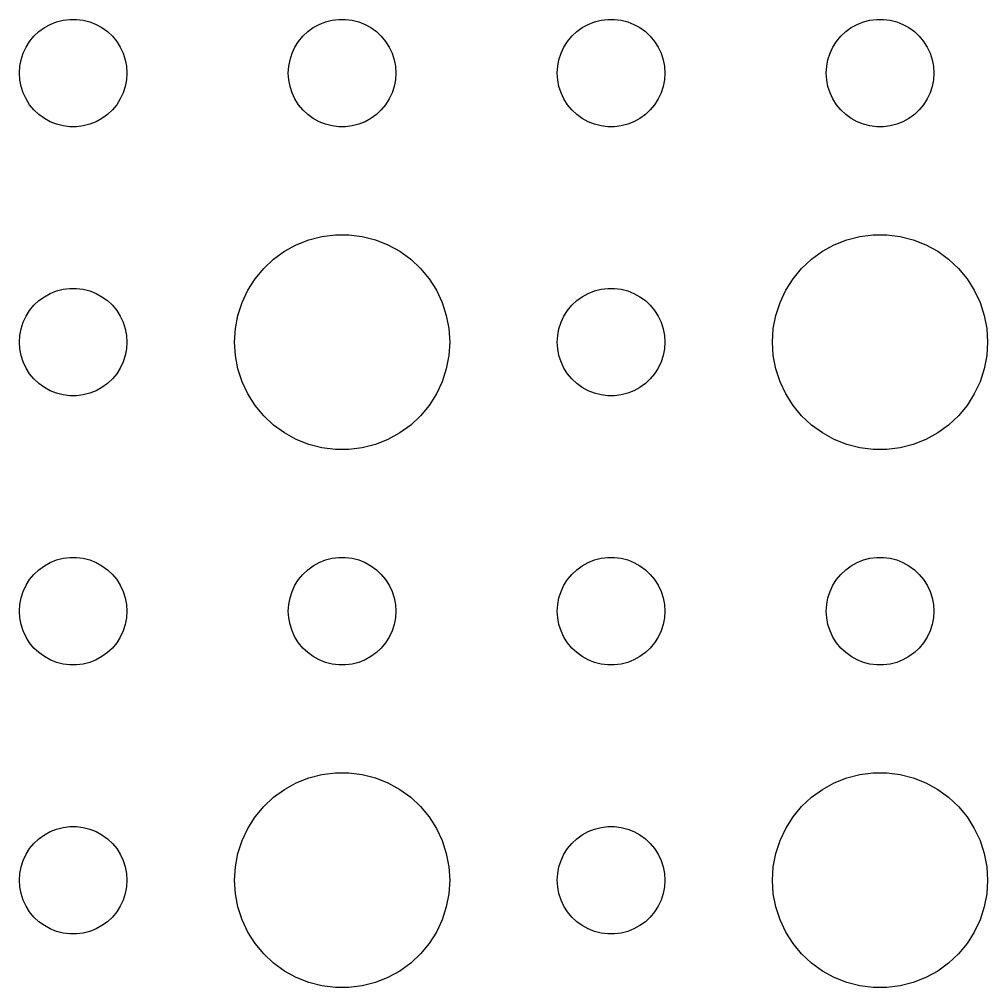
# Model space of a CAD drawing. Header units: metres. Extents: x -112 to 112, y -112 to 112.
# Drawn here: x 51 to 78, y -17.99 to 9 of the extents above; entities that cross this region are included whole.
import ezdxf

# ---------------------------------------------------------------- set-up
doc = ezdxf.new("R2010")
doc.units = ezdxf.units.M

msp = doc.modelspace()

# ---------------------------------------------------------------- linework, layer by layer
for p, q in [((51.8613, 8.85724), (52.0365, 8.92657)), ((52.0365, 8.92657), (52.2189, 8.97342)), ((52.2189, 8.97342), (52.4058, 8.99704)), ((52.4058, 8.99704), (52.5942, 8.99704)), ((52.5942, 8.99704), (52.7811, 8.97342)), ((52.7811, 8.97342), (52.9635, 8.92657)), ((52.9635, 8.92657), (53.1387, 8.85724)), ((59.3613, 8.85724), (59.5365, 8.92657)), ((59.5365, 8.92657), (59.7189, 8.97342)), ((59.7189, 8.97342), (59.9058, 8.99704)), ((59.9058, 8.99704), (60.0942, 8.99704)), ((60.0942, 8.99704), (60.2811, 8.97342)), ((60.2811, 8.97342), (60.4635, 8.92657)), ((60.4635, 8.92657), (60.6387, 8.85724)), ((66.8613, 8.85724), (67.0365, 8.92657)), ((67.0365, 8.92657), (67.2189, 8.97342)), ((67.2189, 8.97342), (67.4058, 8.99704)), ((67.4058, 8.99704), (67.5942, 8.99704)), ((67.5942, 8.99704), (67.7811, 8.97342)), ((67.7811, 8.97342), (67.9635, 8.92657)), ((67.9635, 8.92657), (68.1387, 8.85724)), ((74.3613, 8.85724), (74.5365, 8.92657)), ((74.5365, 8.92657), (74.7189, 8.97342)), ((74.7189, 8.97342), (74.9058, 8.99704)), ((74.9058, 8.99704), (75.0942, 8.99704)), ((75.0942, 8.99704), (75.2811, 8.97342)), ((75.2811, 8.97342), (75.4635, 8.92657)), ((75.4635, 8.92657), (75.6387, 8.85724)), ((51.4065, 8.52681), (51.5439, 8.65576)), ((51.5439, 8.65576), (51.6963, 8.76648)), ((51.6963, 8.76648), (51.8613, 8.85724)), ((53.1387, 8.85724), (53.3037, 8.76648)), ((53.3037, 8.76648), (53.4561, 8.65576)), ((53.4561, 8.65576), (53.5934, 8.52681)), ((58.9065, 8.52681), (59.0439, 8.65576)), ((59.0439, 8.65576), (59.1963, 8.76648)), ((59.1963, 8.76648), (59.3613, 8.85724)), ((60.6387, 8.85724), (60.8037, 8.76648)), ((60.8037, 8.76648), (60.9561, 8.65576)), ((60.9561, 8.65576), (61.0934, 8.52681)), ((66.4065, 8.52681), (66.5439, 8.65576)), ((66.5439, 8.65576), (66.6963, 8.76648)), ((66.6963, 8.76648), (66.8613, 8.85724)), ((68.1387, 8.85724), (68.3037, 8.76648)), ((68.3037, 8.76648), (68.4561, 8.65576)), ((68.4561, 8.65576), (68.5934, 8.52681)), ((73.9065, 8.52681), (74.0439, 8.65576)), ((74.0439, 8.65576), (74.1963, 8.76648)), ((74.1963, 8.76648), (74.3613, 8.85724)), ((75.6387, 8.85724), (75.8037, 8.76648)), ((75.8037, 8.76648), (75.9561, 8.65576)), ((75.9561, 8.65576), (76.0934, 8.52681)), ((51.1855, 8.22263), (51.2865, 8.38167)), ((51.2865, 8.38167), (51.4065, 8.52681)), ((53.5934, 8.52681), (53.7135, 8.38167)), ((53.7135, 8.38167), (53.8145, 8.22263)), ((58.6855, 8.22263), (58.7865, 8.38167)), ((58.7865, 8.38167), (58.9065, 8.52681)), ((61.0934, 8.52681), (61.2135, 8.38167)), ((61.2135, 8.38167), (61.3145, 8.22263)), ((66.1855, 8.22263), (66.2865, 8.38167)), ((66.2865, 8.38167), (66.4065, 8.52681)), ((68.5934, 8.52681), (68.7135, 8.38167)), ((68.7135, 8.38167), (68.8145, 8.22263)), ((73.6855, 8.22263), (73.7865, 8.38167)), ((73.7865, 8.38167), (73.9065, 8.52681)), ((76.0934, 8.52681), (76.2135, 8.38167)), ((76.2135, 8.38167), (76.3145, 8.22263)), ((51.1053, 8.05219), (51.1855, 8.22263)), ((53.8145, 8.22263), (53.8947, 8.05219)), ((58.6053, 8.05219), (58.6855, 8.22263)), ((61.3145, 8.22263), (61.3947, 8.05219)), ((66.1053, 8.05219), (66.1855, 8.22263)), ((68.8145, 8.22263), (68.8947, 8.05219)), ((73.6053, 8.05219), (73.6855, 8.22263)), ((76.3145, 8.22263), (76.3947, 8.05219)), ((51.0118, 7.68799), (51.0471, 7.87303)), ((51.0471, 7.87303), (51.1053, 8.05219)), ((53.8947, 8.05219), (53.9529, 7.87303)), ((53.9529, 7.87303), (53.9882, 7.68799)), ((58.5118, 7.68799), (58.5471, 7.87303)), ((58.5471, 7.87303), (58.6053, 8.05219)), ((61.3947, 8.05219), (61.4529, 7.87303)), ((61.4529, 7.87303), (61.4882, 7.68799)), ((66.0118, 7.68799), (66.0471, 7.87303)), ((66.0471, 7.87303), (66.1053, 8.05219)), ((68.8947, 8.05219), (68.9529, 7.87303)), ((68.9529, 7.87303), (68.9882, 7.68799)), ((73.5118, 7.68799), (73.5471, 7.87303)), ((73.5471, 7.87303), (73.6053, 8.05219)), ((76.3947, 8.05219), (76.4529, 7.87303)), ((76.4529, 7.87303), (76.4882, 7.68799)), ((51, 7.5), (51.0118, 7.68799)), ((53.9882, 7.68799), (54, 7.5)), ((58.5, 7.5), (58.5118, 7.68799)), ((61.4882, 7.68799), (61.5, 7.5)), ((66, 7.5), (66.0118, 7.68799)), ((68.9882, 7.68799), (69, 7.5)), ((73.5, 7.5), (73.5118, 7.68799)), ((76.4882, 7.68799), (76.5, 7.5)), ((51.0118, 7.312), (51, 7.5)), ((51.0471, 7.12695), (51.0118, 7.312)), ((53.9882, 7.312), (53.9529, 7.12695)), ((54, 7.5), (53.9882, 7.312)), ((58.5118, 7.312), (58.5, 7.5)), ((58.5471, 7.12695), (58.5118, 7.312)), ((61.4882, 7.312), (61.4529, 7.12695)), ((61.5, 7.5), (61.4882, 7.312)), ((66.0118, 7.312), (66, 7.5)), ((66.0471, 7.12695), (66.0118, 7.312)), ((68.9882, 7.312), (68.9529, 7.12695)), ((69, 7.5), (68.9882, 7.312)), ((73.5118, 7.312), (73.5, 7.5)), ((73.5471, 7.12695), (73.5118, 7.312)), ((76.4882, 7.312), (76.4529, 7.12695)), ((76.5, 7.5), (76.4882, 7.312)), ((51.1053, 6.9478), (51.0471, 7.12695)), ((53.9529, 7.12695), (53.8947, 6.9478)), ((58.6053, 6.9478), (58.5471, 7.12695)), ((61.4529, 7.12695), (61.3947, 6.9478)), ((66.1053, 6.9478), (66.0471, 7.12695)), ((68.9529, 7.12695), (68.8947, 6.9478)), ((73.6053, 6.9478), (73.5471, 7.12695)), ((76.4529, 7.12695), (76.3947, 6.9478)), ((51.1855, 6.77736), (51.1053, 6.9478)), ((51.2865, 6.61832), (51.1855, 6.77736)), ((53.8145, 6.77736), (53.7135, 6.61832)), ((53.8947, 6.9478), (53.8145, 6.77736)), ((58.6855, 6.77736), (58.6053, 6.9478)), ((58.7865, 6.61832), (58.6855, 6.77736)), ((61.3145, 6.77736), (61.2135, 6.61832)), ((61.3947, 6.9478), (61.3145, 6.77736)), ((66.1855, 6.77736), (66.1053, 6.9478)), ((66.2865, 6.61832), (66.1855, 6.77736)), ((68.8145, 6.77736), (68.7135, 6.61832)), ((68.8947, 6.9478), (68.8145, 6.77736)), ((73.6855, 6.77736), (73.6053, 6.9478)), ((73.7865, 6.61832), (73.6855, 6.77736)), ((76.3145, 6.77736), (76.2135, 6.61832)), ((76.3947, 6.9478), (76.3145, 6.77736)), ((51.4065, 6.47318), (51.2865, 6.61832)), ((53.7135, 6.61832), (53.5934, 6.47318)), ((58.9065, 6.47318), (58.7865, 6.61832)), ((61.2135, 6.61832), (61.0934, 6.47318)), ((66.4065, 6.47318), (66.2865, 6.61832)), ((68.7135, 6.61832), (68.5934, 6.47318)), ((73.9065, 6.47318), (73.7865, 6.61832)), ((76.2135, 6.61832), (76.0934, 6.47318)), ((51.5439, 6.34422), (51.4065, 6.47318)), ((51.6963, 6.23351), (51.5439, 6.34422)), ((51.8613, 6.14275), (51.6963, 6.23351)), ((53.3037, 6.23351), (53.1387, 6.14275)), ((53.4561, 6.34422), (53.3037, 6.23351)), ((53.5934, 6.47318), (53.4561, 6.34422)), ((59.0439, 6.34422), (58.9065, 6.47318)), ((59.1963, 6.23351), (59.0439, 6.34422)), ((59.3613, 6.14275), (59.1963, 6.23351)), ((60.8037, 6.23351), (60.6387, 6.14275)), ((60.9561, 6.34422), (60.8037, 6.23351)), ((61.0934, 6.47318), (60.9561, 6.34422)), ((66.5439, 6.34422), (66.4065, 6.47318)), ((66.6963, 6.23351), (66.5439, 6.34422)), ((66.8613, 6.14275), (66.6963, 6.23351)), ((68.3037, 6.23351), (68.1387, 6.14275)), ((68.4561, 6.34422), (68.3037, 6.23351)), ((68.5934, 6.47318), (68.4561, 6.34422)), ((74.0439, 6.34422), (73.9065, 6.47318)), ((74.1963, 6.23351), (74.0439, 6.34422)), ((74.3613, 6.14275), (74.1963, 6.23351)), ((75.8037, 6.23351), (75.6387, 6.14275)), ((75.9561, 6.34422), (75.8037, 6.23351)), ((76.0934, 6.47318), (75.9561, 6.34422)), ((52.0365, 6.07341), (51.8613, 6.14275)), ((52.2189, 6.02657), (52.0365, 6.07341)), ((52.4058, 6.00294), (52.2189, 6.02657)), ((52.5942, 6.00294), (52.4058, 6.00294)), ((52.7811, 6.02657), (52.5942, 6.00294)), ((52.9635, 6.07341), (52.7811, 6.02657)), ((53.1387, 6.14275), (52.9635, 6.07341)), ((59.5365, 6.07341), (59.3613, 6.14275)), ((59.7189, 6.02657), (59.5365, 6.07341)), ((59.9058, 6.00294), (59.7189, 6.02657)), ((60.0942, 6.00294), (59.9058, 6.00294)), ((60.2811, 6.02657), (60.0942, 6.00294)), ((60.4635, 6.07341), (60.2811, 6.02657)), ((60.6387, 6.14275), (60.4635, 6.07341)), ((67.0365, 6.07341), (66.8613, 6.14275)), ((67.2189, 6.02657), (67.0365, 6.07341)), ((67.4058, 6.00294), (67.2189, 6.02657)), ((67.5942, 6.00294), (67.4058, 6.00294)), ((67.7811, 6.02657), (67.5942, 6.00294)), ((67.9635, 6.07341), (67.7811, 6.02657)), ((68.1387, 6.14275), (67.9635, 6.07341)), ((74.5365, 6.07341), (74.3613, 6.14275)), ((74.7189, 6.02657), (74.5365, 6.07341)), ((74.9058, 6.00294), (74.7189, 6.02657)), ((75.0942, 6.00294), (74.9058, 6.00294)), ((75.2811, 6.02657), (75.0942, 6.00294)), ((75.4635, 6.07341), (75.2811, 6.02657)), ((75.6387, 6.14275), (75.4635, 6.07341)), ((59.4379, 2.94685), (59.8116, 2.99408)), ((59.8116, 2.99408), (60.1884, 2.99408)), ((60.1884, 2.99408), (60.5621, 2.94685)), ((74.4379, 2.94685), (74.8116, 2.99408)), ((74.8116, 2.99408), (75.1884, 2.99408)), ((75.1884, 2.99408), (75.5621, 2.94685)), ((58.3925, 2.53297), (58.7227, 2.71448)), ((58.7227, 2.71448), (59.0729, 2.85316)), ((59.0729, 2.85316), (59.4379, 2.94685)), ((60.5621, 2.94685), (60.927, 2.85316)), ((60.927, 2.85316), (61.2773, 2.71448)), ((61.2773, 2.71448), (61.6075, 2.53297)), ((73.3925, 2.53297), (73.7227, 2.71448)), ((73.7227, 2.71448), (74.073, 2.85316)), ((74.073, 2.85316), (74.4379, 2.94685)), ((75.5621, 2.94685), (75.927, 2.85316)), ((75.927, 2.85316), (76.2773, 2.71448)), ((76.2773, 2.71448), (76.6075, 2.53297)), ((58.0877, 2.31154), (58.3925, 2.53297)), ((61.6075, 2.53297), (61.9123, 2.31154)), ((73.0877, 2.31154), (73.3925, 2.53297)), ((76.6075, 2.53297), (76.9123, 2.31154)), ((57.8131, 2.05363), (58.0877, 2.31154)), ((61.9123, 2.31154), (62.1869, 2.05363)), ((72.8131, 2.05363), (73.0877, 2.31154)), ((76.9123, 2.31154), (77.1869, 2.05363)), ((57.5729, 1.76335), (57.8131, 2.05363)), ((62.1869, 2.05363), (62.427, 1.76335)), ((72.573, 1.76335), (72.8131, 2.05363)), ((77.1869, 2.05363), (77.427, 1.76335)), ((57.3711, 1.44525), (57.5729, 1.76335)), ((62.427, 1.76335), (62.6289, 1.44525)), ((72.3711, 1.44525), (72.573, 1.76335)), ((77.427, 1.76335), (77.6289, 1.44525)), ((51.6963, 1.26648), (51.8613, 1.35724)), ((51.8613, 1.35724), (52.0365, 1.42657)), ((52.0365, 1.42657), (52.2189, 1.47342)), ((52.2189, 1.47342), (52.4058, 1.49704)), ((52.4058, 1.49704), (52.5942, 1.49704)), ((52.5942, 1.49704), (52.7811, 1.47342)), ((52.7811, 1.47342), (52.9635, 1.42657)), ((52.9635, 1.42657), (53.1387, 1.35724)), ((53.1387, 1.35724), (53.3037, 1.26648)), ((57.2107, 1.10437), (57.3711, 1.44525)), ((62.6289, 1.44525), (62.7893, 1.10437)), ((66.6963, 1.26648), (66.8613, 1.35724)), ((66.8613, 1.35724), (67.0365, 1.42657)), ((67.0365, 1.42657), (67.2189, 1.47342)), ((67.2189, 1.47342), (67.4058, 1.49704)), ((67.4058, 1.49704), (67.5942, 1.49704)), ((67.5942, 1.49704), (67.7811, 1.47342)), ((67.7811, 1.47342), (67.9635, 1.42657)), ((67.9635, 1.42657), (68.1387, 1.35724)), ((68.1387, 1.35724), (68.3037, 1.26648)), ((72.2107, 1.10437), (72.3711, 1.44525)), ((77.6289, 1.44525), (77.7893, 1.10437)), ((51.4065, 1.02681), (51.5439, 1.15576)), ((51.5439, 1.15576), (51.6963, 1.26648)), ((53.3037, 1.26648), (53.4561, 1.15576)), ((53.4561, 1.15576), (53.5934, 1.02681)), ((57.0942, 0.74606), (57.2107, 1.10437)), ((62.7893, 1.10437), (62.9057, 0.74606)), ((66.4065, 1.02681), (66.5439, 1.15576)), ((66.5439, 1.15576), (66.6963, 1.26648)), ((68.3037, 1.26648), (68.4561, 1.15576)), ((68.4561, 1.15576), (68.5934, 1.02681)), ((72.0943, 0.74606), (72.2107, 1.10437)), ((77.7893, 1.10437), (77.9057, 0.74606)), ((51.1855, 0.72263), (51.2865, 0.88167)), ((51.2865, 0.88167), (51.4065, 1.02681)), ((53.5934, 1.02681), (53.7135, 0.88167)), ((53.7135, 0.88167), (53.8145, 0.72263)), ((66.1855, 0.72263), (66.2865, 0.88167)), ((66.2865, 0.88167), (66.4065, 1.02681)), ((68.5934, 1.02681), (68.7135, 0.88167)), ((68.7135, 0.88167), (68.8145, 0.72263)), ((51.0471, 0.37303), (51.1053, 0.55219)), ((51.1053, 0.55219), (51.1855, 0.72263)), ((53.8145, 0.72263), (53.8947, 0.55219)), ((53.8947, 0.55219), (53.9529, 0.37303)), ((57.0237, 0.37599), (57.0942, 0.74606)), ((62.9057, 0.74606), (62.9763, 0.37599)), ((66.0471, 0.37303), (66.1053, 0.55219)), ((66.1053, 0.55219), (66.1855, 0.72263)), ((68.8145, 0.72263), (68.8947, 0.55219)), ((68.8947, 0.55219), (68.9529, 0.37303)), ((72.0237, 0.37599), (72.0943, 0.74606)), ((77.9057, 0.74606), (77.9763, 0.37599)), ((51.0118, 0.18799), (51.0471, 0.37303)), ((53.9529, 0.37303), (53.9882, 0.18799)), ((57, 0), (57.0237, 0.37599)), ((62.9763, 0.37599), (63, 0)), ((66.0118, 0.18799), (66.0471, 0.37303)), ((68.9529, 0.37303), (68.9882, 0.18799)), ((72, 0), (72.0237, 0.37599)), ((77.9763, 0.37599), (78, 0)), ((51, 0), (51.0118, 0.18799)), ((51.0118, -0.18799), (51, 0)), ((53.9882, 0.18799), (54, 0)), ((54, 0), (53.9882, -0.18799)), ((57.0237, -0.37599), (57, 0)), ((63, 0), (62.9763, -0.37599)), ((66, 0), (66.0118, 0.18799)), ((66.0118, -0.18799), (66, 0)), ((68.9882, 0.18799), (69, 0)), ((69, 0), (68.9882, -0.18799)), ((72.0237, -0.37599), (72, 0)), ((78, 0), (77.9763, -0.37599)), ((51.0471, -0.37303), (51.0118, -0.18799)), ((53.9882, -0.18799), (53.9529, -0.37303)), ((66.0471, -0.37303), (66.0118, -0.18799)), ((68.9882, -0.18799), (68.9529, -0.37303)), ((51.1053, -0.55219), (51.0471, -0.37303)), ((53.9529, -0.37303), (53.8947, -0.55219)), ((57.0942, -0.74606), (57.0237, -0.37599)), ((62.9763, -0.37599), (62.9057, -0.74606)), ((66.1053, -0.55219), (66.0471, -0.37303)), ((68.9529, -0.37303), (68.8947, -0.55219)), ((72.0943, -0.74606), (72.0237, -0.37599)), ((77.9763, -0.37599), (77.9057, -0.74606)), ((51.1855, -0.72263), (51.1053, -0.55219)), ((51.2865, -0.88167), (51.1855, -0.72263)), ((53.8145, -0.72263), (53.7135, -0.88167)), ((53.8947, -0.55219), (53.8145, -0.72263)), ((57.2107, -1.10437), (57.0942, -0.74606)), ((62.9057, -0.74606), (62.7893, -1.10437)), ((66.1855, -0.72263), (66.1053, -0.55219)), ((66.2865, -0.88167), (66.1855, -0.72263)), ((68.8145, -0.72263), (68.7135, -0.88167)), ((68.8947, -0.55219), (68.8145, -0.72263)), ((72.2107, -1.10437), (72.0943, -0.74606)), ((77.9057, -0.74606), (77.7893, -1.10437)), ((51.4065, -1.02681), (51.2865, -0.88167)), ((51.5439, -1.15576), (51.4065, -1.02681)), ((53.5934, -1.02681), (53.4561, -1.15576)), ((53.7135, -0.88167), (53.5934, -1.02681)), ((66.4065, -1.02681), (66.2865, -0.88167)), ((66.5439, -1.15576), (66.4065, -1.02681)), ((68.5934, -1.02681), (68.4561, -1.15576)), ((68.7135, -0.88167), (68.5934, -1.02681)), ((51.6963, -1.26648), (51.5439, -1.15576)), ((51.8613, -1.35724), (51.6963, -1.26648)), ((53.3037, -1.26648), (53.1387, -1.35724)), ((53.4561, -1.15576), (53.3037, -1.26648)), ((57.3711, -1.44525), (57.2107, -1.10437)), ((62.7893, -1.10437), (62.6289, -1.44525)), ((66.6963, -1.26648), (66.5439, -1.15576)), ((66.8613, -1.35724), (66.6963, -1.26648)), ((68.3037, -1.26648), (68.1387, -1.35724)), ((68.4561, -1.15576), (68.3037, -1.26648)), ((72.3711, -1.44525), (72.2107, -1.10437)), ((77.7893, -1.10437), (77.6289, -1.44525)), ((52.0365, -1.42657), (51.8613, -1.35724)), ((52.2189, -1.47342), (52.0365, -1.42657)), ((52.4058, -1.49704), (52.2189, -1.47342)), ((52.5942, -1.49704), (52.4058, -1.49704)), ((52.7811, -1.47342), (52.5942, -1.49704)), ((52.9635, -1.42657), (52.7811, -1.47342)), ((53.1387, -1.35724), (52.9635, -1.42657)), ((57.5729, -1.76335), (57.3711, -1.44525)), ((62.6289, -1.44525), (62.427, -1.76335)), ((67.0365, -1.42657), (66.8613, -1.35724)), ((67.2189, -1.47342), (67.0365, -1.42657)), ((67.4058, -1.49704), (67.2189, -1.47342)), ((67.5942, -1.49704), (67.4058, -1.49704)), ((67.7811, -1.47342), (67.5942, -1.49704)), ((67.9635, -1.42657), (67.7811, -1.47342)), ((68.1387, -1.35724), (67.9635, -1.42657)), ((72.573, -1.76335), (72.3711, -1.44525)), ((77.6289, -1.44525), (77.427, -1.76335)), ((57.8131, -2.05363), (57.5729, -1.76335)), ((62.427, -1.76335), (62.1869, -2.05363)), ((72.8131, -2.05363), (72.573, -1.76335)), ((77.427, -1.76335), (77.1869, -2.05363)), ((58.0877, -2.31154), (57.8131, -2.05363)), ((62.1869, -2.05363), (61.9123, -2.31154)), ((73.0877, -2.31154), (72.8131, -2.05363)), ((77.1869, -2.05363), (76.9123, -2.31154)), ((58.3925, -2.53297), (58.0877, -2.31154)), ((61.9123, -2.31154), (61.6075, -2.53297)), ((73.3925, -2.53297), (73.0877, -2.31154)), ((76.9123, -2.31154), (76.6075, -2.53297)), ((58.7227, -2.71448), (58.3925, -2.53297)), ((61.6075, -2.53297), (61.2773, -2.71448)), ((73.7227, -2.71448), (73.3925, -2.53297)), ((76.6075, -2.53297), (76.2773, -2.71448)), ((59.0729, -2.85316), (58.7227, -2.71448)), ((59.4379, -2.94685), (59.0729, -2.85316)), ((59.8116, -2.99408), (59.4379, -2.94685)), ((60.5621, -2.94685), (60.1884, -2.99408)), ((60.927, -2.85316), (60.5621, -2.94685)), ((61.2773, -2.71448), (60.927, -2.85316)), ((74.073, -2.85316), (73.7227, -2.71448)), ((74.4379, -2.94685), (74.073, -2.85316)), ((74.8116, -2.99408), (74.4379, -2.94685)), ((75.5621, -2.94685), (75.1884, -2.99408)), ((75.927, -2.85316), (75.5621, -2.94685)), ((76.2773, -2.71448), (75.927, -2.85316)), ((60.1884, -2.99408), (59.8116, -2.99408)), ((75.1884, -2.99408), (74.8116, -2.99408)), ((51.6963, -6.23351), (51.8613, -6.14275)), ((51.8613, -6.14275), (52.0365, -6.07341)), ((52.0365, -6.07341), (52.2189, -6.02657)), ((52.2189, -6.02657), (52.4058, -6.00294)), ((52.4058, -6.00294), (52.5942, -6.00294)), ((52.5942, -6.00294), (52.7811, -6.02657)), ((52.7811, -6.02657), (52.9635, -6.07341)), ((52.9635, -6.07341), (53.1387, -6.14275)), ((53.1387, -6.14275), (53.3037, -6.23351)), ((59.1963, -6.23351), (59.3613, -6.14275)), ((59.3613, -6.14275), (59.5365, -6.07341)), ((59.5365, -6.07341), (59.7189, -6.02657)), ((59.7189, -6.02657), (59.9058, -6.00294)), ((59.9058, -6.00294), (60.0942, -6.00294)), ((60.0942, -6.00294), (60.2811, -6.02657)), ((60.2811, -6.02657), (60.4635, -6.07341)), ((60.4635, -6.07341), (60.6387, -6.14275)), ((60.6387, -6.14275), (60.8037, -6.23351)), ((66.6963, -6.23351), (66.8613, -6.14275)), ((66.8613, -6.14275), (67.0365, -6.07341)), ((67.0365, -6.07341), (67.2189, -6.02657)), ((67.2189, -6.02657), (67.4058, -6.00294)), ((67.4058, -6.00294), (67.5942, -6.00294)), ((67.5942, -6.00294), (67.7811, -6.02657)), ((67.7811, -6.02657), (67.9635, -6.07341)), ((67.9635, -6.07341), (68.1387, -6.14275)), ((68.1387, -6.14275), (68.3037, -6.23351)), ((74.1963, -6.23351), (74.3613, -6.14275)), ((74.3613, -6.14275), (74.5365, -6.07341)), ((74.5365, -6.07341), (74.7189, -6.02657)), ((74.7189, -6.02657), (74.9058, -6.00294)), ((74.9058, -6.00294), (75.0942, -6.00294)), ((75.0942, -6.00294), (75.2811, -6.02657)), ((75.2811, -6.02657), (75.4635, -6.07341)), ((75.4635, -6.07341), (75.6387, -6.14275)), ((75.6387, -6.14275), (75.8037, -6.23351)), ((51.2865, -6.61832), (51.4065, -6.47318)), ((51.4065, -6.47318), (51.5439, -6.34422)), ((51.5439, -6.34422), (51.6963, -6.23351)), ((53.3037, -6.23351), (53.4561, -6.34422)), ((53.4561, -6.34422), (53.5934, -6.47318)), ((53.5934, -6.47318), (53.7135, -6.61832)), ((58.7865, -6.61832), (58.9065, -6.47318)), ((58.9065, -6.47318), (59.0439, -6.34422)), ((59.0439, -6.34422), (59.1963, -6.23351)), ((60.8037, -6.23351), (60.9561, -6.34422)), ((60.9561, -6.34422), (61.0934, -6.47318)), ((61.0934, -6.47318), (61.2135, -6.61832)), ((66.2865, -6.61832), (66.4065, -6.47318)), ((66.4065, -6.47318), (66.5439, -6.34422)), ((66.5439, -6.34422), (66.6963, -6.23351)), ((68.3037, -6.23351), (68.4561, -6.34422)), ((68.4561, -6.34422), (68.5934, -6.47318)), ((68.5934, -6.47318), (68.7135, -6.61832)), ((73.7865, -6.61832), (73.9065, -6.47318)), ((73.9065, -6.47318), (74.0439, -6.34422)), ((74.0439, -6.34422), (74.1963, -6.23351)), ((75.8037, -6.23351), (75.9561, -6.34422)), ((75.9561, -6.34422), (76.0934, -6.47318)), ((76.0934, -6.47318), (76.2135, -6.61832)), ((51.1855, -6.77736), (51.2865, -6.61832)), ((53.7135, -6.61832), (53.8145, -6.77736)), ((58.6855, -6.77736), (58.7865, -6.61832)), ((61.2135, -6.61832), (61.3145, -6.77736)), ((66.1855, -6.77736), (66.2865, -6.61832)), ((68.7135, -6.61832), (68.8145, -6.77736)), ((73.6855, -6.77736), (73.7865, -6.61832)), ((76.2135, -6.61832), (76.3145, -6.77736)), ((51.0471, -7.12695), (51.1053, -6.9478)), ((51.1053, -6.9478), (51.1855, -6.77736)), ((53.8145, -6.77736), (53.8947, -6.9478)), ((53.8947, -6.9478), (53.9529, -7.12695)), ((58.5471, -7.12695), (58.6053, -6.9478)), ((58.6053, -6.9478), (58.6855, -6.77736)), ((61.3145, -6.77736), (61.3947, -6.9478)), ((61.3947, -6.9478), (61.4529, -7.12695)), ((66.0471, -7.12695), (66.1053, -6.9478)), ((66.1053, -6.9478), (66.1855, -6.77736)), ((68.8145, -6.77736), (68.8947, -6.9478)), ((68.8947, -6.9478), (68.9529, -7.12695)), ((73.5471, -7.12695), (73.6053, -6.9478)), ((73.6053, -6.9478), (73.6855, -6.77736)), ((76.3145, -6.77736), (76.3947, -6.9478)), ((76.3947, -6.9478), (76.4529, -7.12695)), ((51.0118, -7.312), (51.0471, -7.12695)), ((53.9529, -7.12695), (53.9882, -7.312)), ((58.5118, -7.312), (58.5471, -7.12695)), ((61.4529, -7.12695), (61.4882, -7.312)), ((66.0118, -7.312), (66.0471, -7.12695)), ((68.9529, -7.12695), (68.9882, -7.312)), ((73.5118, -7.312), (73.5471, -7.12695)), ((76.4529, -7.12695), (76.4882, -7.312)), ((51, -7.5), (51.0118, -7.312)), ((51.0118, -7.68799), (51, -7.5)), ((53.9882, -7.312), (54, -7.5)), ((54, -7.5), (53.9882, -7.68799)), ((58.5, -7.5), (58.5118, -7.312)), ((58.5118, -7.68799), (58.5, -7.5)), ((61.4882, -7.312), (61.5, -7.5)), ((61.5, -7.5), (61.4882, -7.68799)), ((66, -7.5), (66.0118, -7.312)), ((66.0118, -7.68799), (66, -7.5)), ((68.9882, -7.312), (69, -7.5)), ((69, -7.5), (68.9882, -7.68799)), ((73.5, -7.5), (73.5118, -7.312)), ((73.5118, -7.68799), (73.5, -7.5)), ((76.4882, -7.312), (76.5, -7.5)), ((76.5, -7.5), (76.4882, -7.68799)), ((51.0471, -7.87303), (51.0118, -7.68799)), ((53.9882, -7.68799), (53.9529, -7.87303)), ((58.5471, -7.87303), (58.5118, -7.68799)), ((61.4882, -7.68799), (61.4529, -7.87303)), ((66.0471, -7.87303), (66.0118, -7.68799)), ((68.9882, -7.68799), (68.9529, -7.87303)), ((73.5471, -7.87303), (73.5118, -7.68799)), ((76.4882, -7.68799), (76.4529, -7.87303)), ((51.1053, -8.05219), (51.0471, -7.87303)), ((51.1855, -8.22263), (51.1053, -8.05219)), ((53.8947, -8.05219), (53.8145, -8.22263)), ((53.9529, -7.87303), (53.8947, -8.05219)), ((58.6053, -8.05219), (58.5471, -7.87303)), ((58.6855, -8.22263), (58.6053, -8.05219)), ((61.3947, -8.05219), (61.3145, -8.22263)), ((61.4529, -7.87303), (61.3947, -8.05219)), ((66.1053, -8.05219), (66.0471, -7.87303)), ((66.1855, -8.22263), (66.1053, -8.05219)), ((68.8947, -8.05219), (68.8145, -8.22263)), ((68.9529, -7.87303), (68.8947, -8.05219)), ((73.6053, -8.05219), (73.5471, -7.87303)), ((73.6855, -8.22263), (73.6053, -8.05219)), ((76.3947, -8.05219), (76.3145, -8.22263)), ((76.4529, -7.87303), (76.3947, -8.05219)), ((51.2865, -8.38167), (51.1855, -8.22263)), ((53.8145, -8.22263), (53.7135, -8.38167)), ((58.7865, -8.38167), (58.6855, -8.22263)), ((61.3145, -8.22263), (61.2135, -8.38167)), ((66.2865, -8.38167), (66.1855, -8.22263)), ((68.8145, -8.22263), (68.7135, -8.38167)), ((73.7865, -8.38167), (73.6855, -8.22263)), ((76.3145, -8.22263), (76.2135, -8.38167)), ((51.4065, -8.52681), (51.2865, -8.38167)), ((51.5439, -8.65576), (51.4065, -8.52681)), ((53.5934, -8.52681), (53.4561, -8.65576)), ((53.7135, -8.38167), (53.5934, -8.52681)), ((58.9065, -8.52681), (58.7865, -8.38167)), ((59.0439, -8.65576), (58.9065, -8.52681)), ((61.0934, -8.52681), (60.9561, -8.65576)), ((61.2135, -8.38167), (61.0934, -8.52681)), ((66.4065, -8.52681), (66.2865, -8.38167)), ((66.5439, -8.65576), (66.4065, -8.52681)), ((68.5934, -8.52681), (68.4561, -8.65576)), ((68.7135, -8.38167), (68.5934, -8.52681)), ((73.9065, -8.52681), (73.7865, -8.38167)), ((74.0439, -8.65576), (73.9065, -8.52681)), ((76.0934, -8.52681), (75.9561, -8.65576)), ((76.2135, -8.38167), (76.0934, -8.52681)), ((51.6963, -8.76648), (51.5439, -8.65576)), ((51.8613, -8.85724), (51.6963, -8.76648)), ((52.0365, -8.92657), (51.8613, -8.85724)), ((53.1387, -8.85724), (52.9635, -8.92657)), ((53.3037, -8.76648), (53.1387, -8.85724)), ((53.4561, -8.65576), (53.3037, -8.76648)), ((59.1963, -8.76648), (59.0439, -8.65576)), ((59.3613, -8.85724), (59.1963, -8.76648)), ((59.5365, -8.92657), (59.3613, -8.85724)), ((60.6387, -8.85724), (60.4635, -8.92657)), ((60.8037, -8.76648), (60.6387, -8.85724)), ((60.9561, -8.65576), (60.8037, -8.76648)), ((66.6963, -8.76648), (66.5439, -8.65576)), ((66.8613, -8.85724), (66.6963, -8.76648)), ((67.0365, -8.92657), (66.8613, -8.85724)), ((68.1387, -8.85724), (67.9635, -8.92657)), ((68.3037, -8.76648), (68.1387, -8.85724)), ((68.4561, -8.65576), (68.3037, -8.76648)), ((74.1963, -8.76648), (74.0439, -8.65576)), ((74.3613, -8.85724), (74.1963, -8.76648)), ((74.5365, -8.92657), (74.3613, -8.85724)), ((75.6387, -8.85724), (75.4635, -8.92657)), ((75.8037, -8.76648), (75.6387, -8.85724)), ((75.9561, -8.65576), (75.8037, -8.76648)), ((52.2189, -8.97342), (52.0365, -8.92657)), ((52.4058, -8.99704), (52.2189, -8.97342)), ((52.5942, -8.99704), (52.4058, -8.99704)), ((52.7811, -8.97342), (52.5942, -8.99704)), ((52.9635, -8.92657), (52.7811, -8.97342)), ((59.7189, -8.97342), (59.5365, -8.92657)), ((59.9058, -8.99704), (59.7189, -8.97342)), ((60.0942, -8.99704), (59.9058, -8.99704)), ((60.2811, -8.97342), (60.0942, -8.99704)), ((60.4635, -8.92657), (60.2811, -8.97342)), ((67.2189, -8.97342), (67.0365, -8.92657)), ((67.4058, -8.99704), (67.2189, -8.97342)), ((67.5942, -8.99704), (67.4058, -8.99704)), ((67.7811, -8.97342), (67.5942, -8.99704)), ((67.9635, -8.92657), (67.7811, -8.97342)), ((74.7189, -8.97342), (74.5365, -8.92657)), ((74.9058, -8.99704), (74.7189, -8.97342)), ((75.0942, -8.99704), (74.9058, -8.99704)), ((75.2811, -8.97342), (75.0942, -8.99704)), ((75.4635, -8.92657), (75.2811, -8.97342)), ((58.7227, -12.2855), (59.0729, -12.1468)), ((59.0729, -12.1468), (59.4379, -12.0531)), ((59.4379, -12.0531), (59.8116, -12.0059)), ((59.8116, -12.0059), (60.1884, -12.0059)), ((60.1884, -12.0059), (60.5621, -12.0531)), ((60.5621, -12.0531), (60.927, -12.1468)), ((60.927, -12.1468), (61.2773, -12.2855)), ((73.7227, -12.2855), (74.073, -12.1468)), ((74.073, -12.1468), (74.4379, -12.0531)), ((74.4379, -12.0531), (74.8116, -12.0059)), ((74.8116, -12.0059), (75.1884, -12.0059)), ((75.1884, -12.0059), (75.5621, -12.0531)), ((75.5621, -12.0531), (75.927, -12.1468)), ((75.927, -12.1468), (76.2773, -12.2855)), ((58.3925, -12.467), (58.7227, -12.2855)), ((61.2773, -12.2855), (61.6075, -12.467)), ((73.3925, -12.467), (73.7227, -12.2855)), ((76.2773, -12.2855), (76.6075, -12.467)), ((57.8131, -12.9464), (58.0877, -12.6884)), ((58.0877, -12.6884), (58.3925, -12.467)), ((61.6075, -12.467), (61.9123, -12.6884)), ((61.9123, -12.6884), (62.1869, -12.9464)), ((72.8131, -12.9464), (73.0877, -12.6884)), ((73.0877, -12.6884), (73.3925, -12.467)), ((76.6075, -12.467), (76.9123, -12.6884)), ((76.9123, -12.6884), (77.1869, -12.9464)), ((57.5729, -13.2366), (57.8131, -12.9464)), ((62.1869, -12.9464), (62.427, -13.2366)), ((72.573, -13.2366), (72.8131, -12.9464)), ((77.1869, -12.9464), (77.427, -13.2366)), ((57.3711, -13.5547), (57.5729, -13.2366)), ((62.427, -13.2366), (62.6289, -13.5547)), ((72.3711, -13.5547), (72.573, -13.2366)), ((77.427, -13.2366), (77.6289, -13.5547)), ((51.5439, -13.8442), (51.6963, -13.7335)), ((51.6963, -13.7335), (51.8613, -13.6427)), ((51.8613, -13.6427), (52.0365, -13.5734)), ((52.0365, -13.5734), (52.2189, -13.5266)), ((52.2189, -13.5266), (52.4058, -13.5029)), ((52.4058, -13.5029), (52.5942, -13.5029)), ((52.5942, -13.5029), (52.7811, -13.5266)), ((52.7811, -13.5266), (52.9635, -13.5734)), ((52.9635, -13.5734), (53.1387, -13.6427)), ((53.1387, -13.6427), (53.3037, -13.7335)), ((53.3037, -13.7335), (53.4561, -13.8442)), ((57.2107, -13.8956), (57.3711, -13.5547)), ((62.6289, -13.5547), (62.7893, -13.8956)), ((66.5439, -13.8442), (66.6963, -13.7335)), ((66.6963, -13.7335), (66.8613, -13.6427)), ((66.8613, -13.6427), (67.0365, -13.5734)), ((67.0365, -13.5734), (67.2189, -13.5266)), ((67.2189, -13.5266), (67.4058, -13.5029)), ((67.4058, -13.5029), (67.5942, -13.5029)), ((67.5942, -13.5029), (67.7811, -13.5266)), ((67.7811, -13.5266), (67.9635, -13.5734)), ((67.9635, -13.5734), (68.1387, -13.6427)), ((68.1387, -13.6427), (68.3037, -13.7335)), ((68.3037, -13.7335), (68.4561, -13.8442)), ((72.2107, -13.8956), (72.3711, -13.5547)), ((77.6289, -13.5547), (77.7893, -13.8956)), ((51.2865, -14.1183), (51.4065, -13.9732)), ((51.4065, -13.9732), (51.5439, -13.8442)), ((53.4561, -13.8442), (53.5934, -13.9732)), ((53.5934, -13.9732), (53.7135, -14.1183)), ((57.0942, -14.2539), (57.2107, -13.8956)), ((62.7893, -13.8956), (62.9057, -14.2539)), ((66.2865, -14.1183), (66.4065, -13.9732)), ((66.4065, -13.9732), (66.5439, -13.8442)), ((68.4561, -13.8442), (68.5934, -13.9732)), ((68.5934, -13.9732), (68.7135, -14.1183)), ((72.0943, -14.2539), (72.2107, -13.8956)), ((77.7893, -13.8956), (77.9057, -14.2539)), ((51.1053, -14.4478), (51.1855, -14.2774)), ((51.1855, -14.2774), (51.2865, -14.1183)), ((53.7135, -14.1183), (53.8145, -14.2774)), ((53.8145, -14.2774), (53.8947, -14.4478)), ((57.0237, -14.624), (57.0942, -14.2539)), ((62.9057, -14.2539), (62.9763, -14.624)), ((66.1053, -14.4478), (66.1855, -14.2774)), ((66.1855, -14.2774), (66.2865, -14.1183)), ((68.7135, -14.1183), (68.8145, -14.2774)), ((68.8145, -14.2774), (68.8947, -14.4478)), ((72.0237, -14.624), (72.0943, -14.2539)), ((77.9057, -14.2539), (77.9763, -14.624)), ((51.0471, -14.627), (51.1053, -14.4478)), ((53.8947, -14.4478), (53.9529, -14.627)), ((66.0471, -14.627), (66.1053, -14.4478)), ((68.8947, -14.4478), (68.9529, -14.627)), ((51, -15), (51.0118, -14.812)), ((51.0118, -14.812), (51.0471, -14.627)), ((53.9529, -14.627), (53.9882, -14.812)), ((53.9882, -14.812), (54, -15)), ((57, -15), (57.0237, -14.624)), ((62.9763, -14.624), (63, -15)), ((66, -15), (66.0118, -14.812)), ((66.0118, -14.812), (66.0471, -14.627)), ((68.9529, -14.627), (68.9882, -14.812)), ((68.9882, -14.812), (69, -15)), ((72, -15), (72.0237, -14.624)), ((77.9763, -14.624), (78, -15)), ((51.0118, -15.188), (51, -15)), ((54, -15), (53.9882, -15.188)), ((57.0237, -15.376), (57, -15)), ((63, -15), (62.9763, -15.376)), ((66.0118, -15.188), (66, -15)), ((69, -15), (68.9882, -15.188)), ((72.0237, -15.376), (72, -15)), ((78, -15), (77.9763, -15.376)), ((51.0471, -15.373), (51.0118, -15.188)), ((51.1053, -15.5522), (51.0471, -15.373)), ((53.9529, -15.373), (53.8947, -15.5522)), ((53.9882, -15.188), (53.9529, -15.373)), ((57.0942, -15.7461), (57.0237, -15.376)), ((62.9763, -15.376), (62.9057, -15.7461)), ((66.0471, -15.373), (66.0118, -15.188)), ((66.1053, -15.5522), (66.0471, -15.373)), ((68.9529, -15.373), (68.8947, -15.5522)), ((68.9882, -15.188), (68.9529, -15.373)), ((72.0943, -15.7461), (72.0237, -15.376)), ((77.9763, -15.376), (77.9057, -15.7461)), ((51.1855, -15.7226), (51.1053, -15.5522)), ((53.8947, -15.5522), (53.8145, -15.7226)), ((66.1855, -15.7226), (66.1053, -15.5522)), ((68.8947, -15.5522), (68.8145, -15.7226)), ((51.2865, -15.8817), (51.1855, -15.7226)), ((51.4065, -16.0268), (51.2865, -15.8817)), ((53.7135, -15.8817), (53.5934, -16.0268)), ((53.8145, -15.7226), (53.7135, -15.8817)), ((57.2107, -16.1044), (57.0942, -15.7461)), ((62.9057, -15.7461), (62.7893, -16.1044)), ((66.2865, -15.8817), (66.1855, -15.7226)), ((66.4065, -16.0268), (66.2865, -15.8817)), ((68.7135, -15.8817), (68.5934, -16.0268)), ((68.8145, -15.7226), (68.7135, -15.8817)), ((72.2107, -16.1044), (72.0943, -15.7461)), ((77.9057, -15.7461), (77.7893, -16.1044)), ((51.5439, -16.1558), (51.4065, -16.0268)), ((51.6963, -16.2665), (51.5439, -16.1558)), ((53.4561, -16.1558), (53.3037, -16.2665)), ((53.5934, -16.0268), (53.4561, -16.1558)), ((57.3711, -16.4453), (57.2107, -16.1044)), ((62.7893, -16.1044), (62.6289, -16.4453)), ((66.5439, -16.1558), (66.4065, -16.0268)), ((66.6963, -16.2665), (66.5439, -16.1558)), ((68.4561, -16.1558), (68.3037, -16.2665)), ((68.5934, -16.0268), (68.4561, -16.1558)), ((72.3711, -16.4453), (72.2107, -16.1044)), ((77.7893, -16.1044), (77.6289, -16.4453)), ((51.8613, -16.3572), (51.6963, -16.2665)), ((52.0365, -16.4266), (51.8613, -16.3572)), ((52.2189, -16.4734), (52.0365, -16.4266)), ((52.9635, -16.4266), (52.7811, -16.4734)), ((53.1387, -16.3572), (52.9635, -16.4266)), ((53.3037, -16.2665), (53.1387, -16.3572)), ((57.5729, -16.7634), (57.3711, -16.4453)), ((62.6289, -16.4453), (62.427, -16.7634)), ((66.8613, -16.3572), (66.6963, -16.2665)), ((67.0365, -16.4266), (66.8613, -16.3572)), ((67.2189, -16.4734), (67.0365, -16.4266)), ((67.9635, -16.4266), (67.7811, -16.4734)), ((68.1387, -16.3572), (67.9635, -16.4266)), ((68.3037, -16.2665), (68.1387, -16.3572)), ((72.573, -16.7634), (72.3711, -16.4453)), ((77.6289, -16.4453), (77.427, -16.7634)), ((52.4058, -16.497), (52.2189, -16.4734)), ((52.5942, -16.497), (52.4058, -16.497)), ((52.7811, -16.4734), (52.5942, -16.497)), ((67.4058, -16.497), (67.2189, -16.4734)), ((67.5942, -16.497), (67.4058, -16.497)), ((67.7811, -16.4734), (67.5942, -16.497)), ((57.8131, -17.0536), (57.5729, -16.7634)), ((62.427, -16.7634), (62.1869, -17.0536)), ((72.8131, -17.0536), (72.573, -16.7634)), ((77.427, -16.7634), (77.1869, -17.0536)), ((58.0877, -17.3115), (57.8131, -17.0536)), ((62.1869, -17.0536), (61.9123, -17.3115)), ((73.0877, -17.3115), (72.8131, -17.0536)), ((77.1869, -17.0536), (76.9123, -17.3115)), ((58.3925, -17.533), (58.0877, -17.3115)), ((58.7227, -17.7145), (58.3925, -17.533)), ((61.6075, -17.533), (61.2773, -17.7145)), ((61.9123, -17.3115), (61.6075, -17.533)), ((73.3925, -17.533), (73.0877, -17.3115)), ((73.7227, -17.7145), (73.3925, -17.533)), ((76.6075, -17.533), (76.2773, -17.7145)), ((76.9123, -17.3115), (76.6075, -17.533)), ((59.0729, -17.8532), (58.7227, -17.7145)), ((61.2773, -17.7145), (60.927, -17.8532)), ((74.073, -17.8532), (73.7227, -17.7145)), ((76.2773, -17.7145), (75.927, -17.8532)), ((59.4379, -17.9469), (59.0729, -17.8532)), ((59.8116, -17.9941), (59.4379, -17.9469)), ((60.1884, -17.9941), (59.8116, -17.9941)), ((60.5621, -17.9469), (60.1884, -17.9941)), ((60.927, -17.8532), (60.5621, -17.9469)), ((74.4379, -17.9469), (74.073, -17.8532)), ((74.8116, -17.9941), (74.4379, -17.9469)), ((75.1884, -17.9941), (74.8116, -17.9941)), ((75.5621, -17.9469), (75.1884, -17.9941)), ((75.927, -17.8532), (75.5621, -17.9469))]:
    msp.add_line(p, q)

doc.saveas('drawing.dxf')
